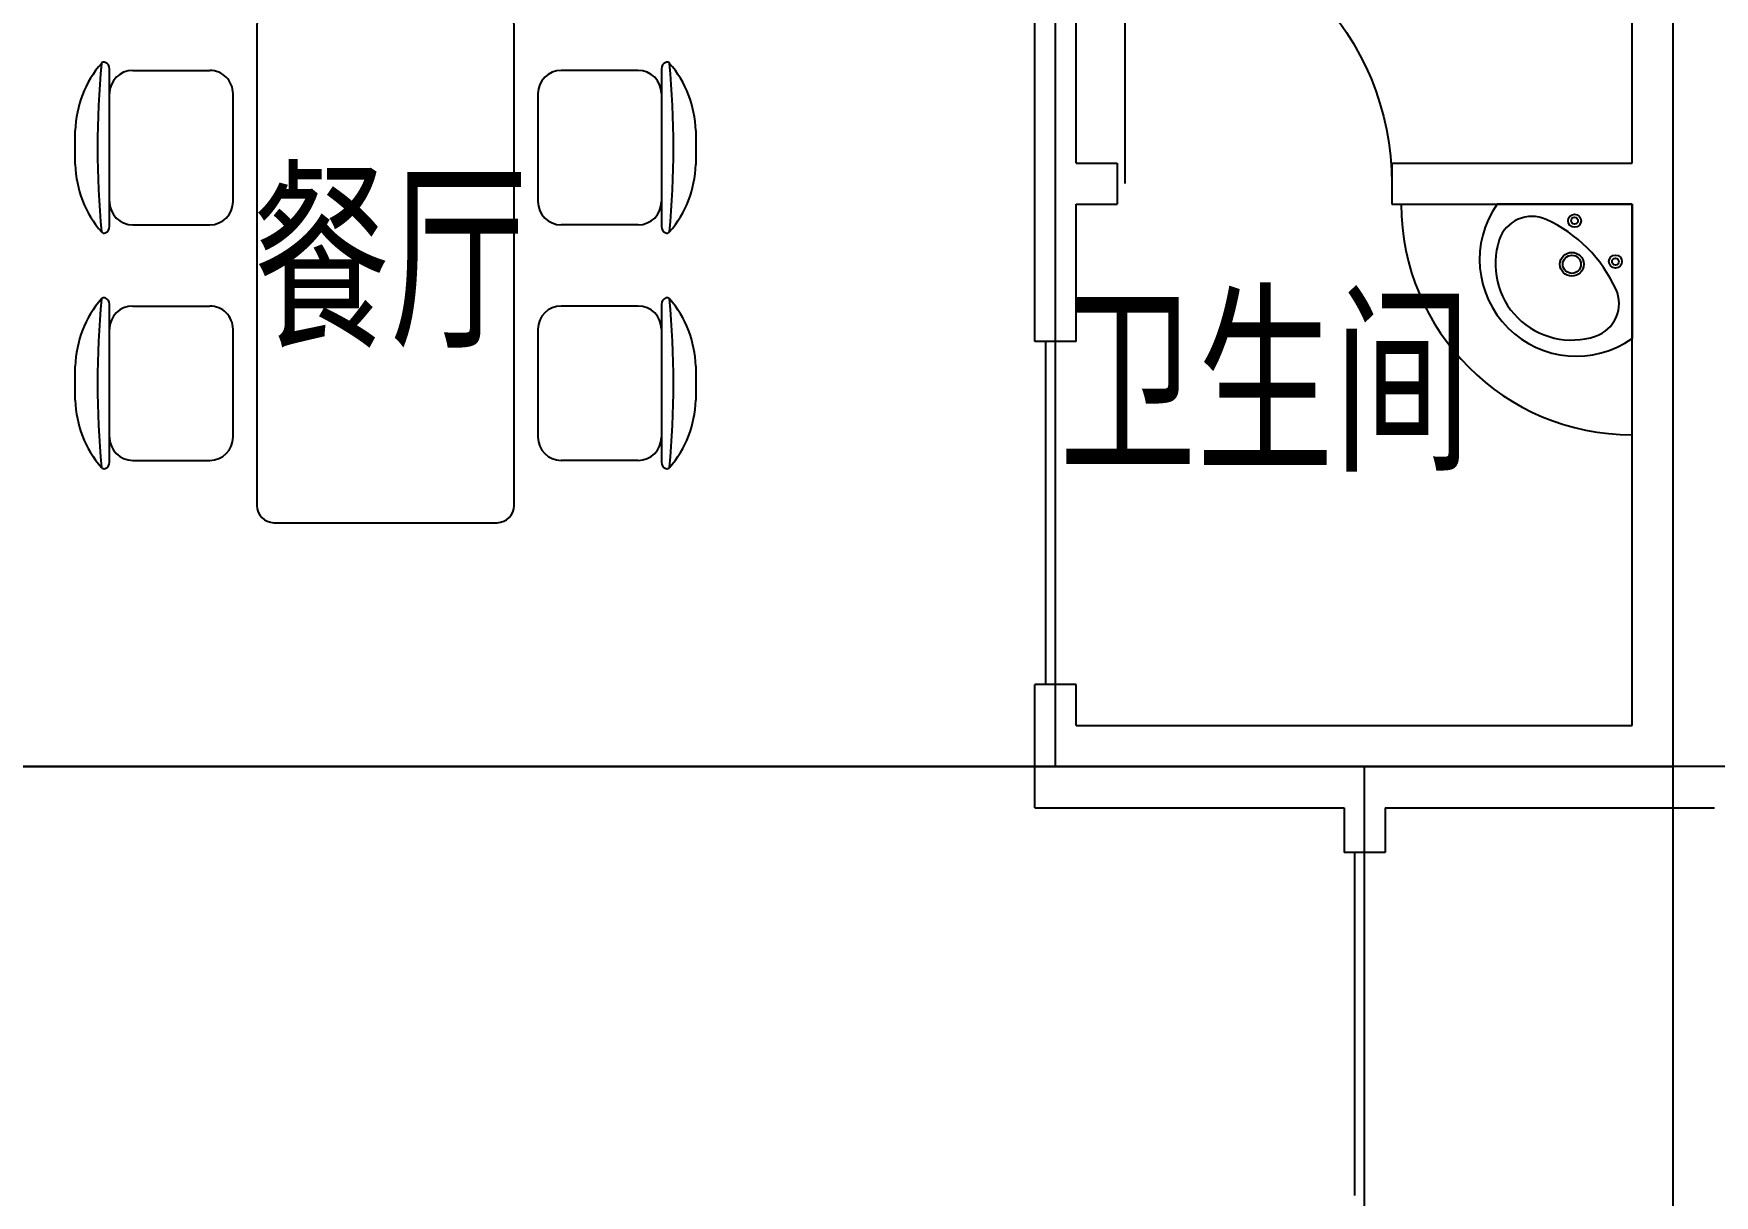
# Model space of a CAD drawing. Header units: millimetres. Extents: x 1488 to 36024, y 746 to 26342.
# Drawn here: x 21178 to 26076, y 14385 to 17773 of the extents above; entities that cross this region are included whole.
import ezdxf

# ---------------------------------------------------------------- set-up
doc = ezdxf.new("R2010")
doc.units = ezdxf.units.MM
for name, color, linetype in [('DOTE', 1, 'Continuous'), ('PUB_TEXT', 7, 'Continuous'), ('WALL', 255, 'Continuous'), ('WINDOW', 2, 'Continuous')]:
    doc.layers.add(name, color=color, linetype=linetype)
doc.styles.add('_HZTXT', font='txt.shx', dxfattribs={"width": 0.8, "bigfont": 'hztxt.shx'})
doc.styles.get("Standard").update_dxf_attribs({"font": 'arial.ttf'})

# ---------------------------------------------------------------- blocks, each defined once
blk = doc.blocks.new('M_C25MYD')
for p, q in [((-389.0515543375514, 921.1798538984149), (-289.9184200213149, 921.1798538984149)), ((297.7746842311462, 921.1798538984149), (396.9078185473827, 921.1798538984149)), ((-569.484987179434, 821.1798538984149), (-109.484987179434, 821.1798538984149)), ((117.3412513892636, 821.1798538984149), (577.3412513892636, 821.1798538984149)), ((-564.484987179434, 753.6798538984149), (-564.484987179434, 528.6798538984149)), ((-114.484987179434, 753.6798538984149), (-114.484987179434, 528.6798538984149)), ((122.3412513892636, 753.6798538984149), (122.3412513892636, 528.6798538984149)), ((572.3412513892636, 753.6798538984149), (572.3412513892636, 528.6798538984149)), ((-496.984987179434, 461.1798538984149), (-181.984987179434, 461.1798538984149)), ((189.8412513892636, 461.1798538984149), (504.8412513892636, 461.1798538984149)), ((703.9281321049148, 391.9177540961064), (-696.0718678950852, 391.9177540961064)), ((-746.0718678950852, 341.9177540961064), (-746.0718678950852, -308.0822459038936)), ((753.9281321049148, -308.0822459038936), (753.9281321049148, 341.9177540961064)), ((-696.0718678950852, -358.0822459038936), (703.9281321049148, -358.0822459038936)), ((-181.984987179434, -427.3443457062021), (-496.984987179434, -427.3443457062021)), ((504.8412513892636, -427.3443457061985), (189.8412513892636, -427.3443457061985)), ((-564.484987179434, -719.8443457062021), (-564.484987179434, -494.8443457062021)), ((-114.484987179434, -719.8443457062021), (-114.484987179434, -494.8443457062021)), ((122.3412513892636, -719.8443457061985), (122.3412513892636, -494.8443457061985)), ((572.3412513892636, -719.8443457061985), (572.3412513892636, -494.8443457061985)), ((-109.484987179434, -787.3443457062021), (-569.484987179434, -787.3443457062021)), ((577.3412513892636, -787.3443457061985), (117.3412513892636, -787.3443457061985)), ((-289.9184200213167, -887.3443457062021), (-389.0515543375532, -887.3443457062021)), ((396.9078185473809, -887.3443457061985), (297.7746842311444, -887.3443457061985))]:
    blk.add_line(p, q)
for centre, radius, start, end in [((-379.3305752685355, 605.7399825761859), 315.5896225382623, 91.76513784645346, 130.7265433104219), ((-299.6393990903343, 605.7399825761859), 315.5896225382623, 49.27345668957812, 88.23486215354654), ((307.4956633001621, 605.7399825761859), 315.5896225382623, 91.76513784645346, 130.7265433104219), ((387.1868394783633, 605.7399825761859), 315.5896225382623, 49.27345668957812, 88.23486215354654), ((-578.7123879995452, 837.3256258168112), 10, 130.7265433104212, 202.6699912155081), ((-569.484987179434, 841.1798538984149), 20, 202.6699912155095, 270), ((-339.484987179434, -1856.65839682264), 2712.716921149136, 84.80230403154593, 95.19769596845411), ((-109.484987179434, 841.1798538984149), 20, 270, 337.3300087844904), ((-100.2575863593229, 837.3256258168112), 10, 337.3300087844919, 49.27345668957974), ((108.1138505691524, 837.3256258168112), 10, 130.7265433104212, 202.6699912155081), ((117.3412513892636, 841.1798538984149), 20, 202.6699912155095, 270), ((347.3412513892636, -1856.65839682264), 2712.716921149136, 84.80230403154593, 95.19769596845411), ((577.3412513892636, 841.1798538984149), 20, 270, 337.3300087844904), ((586.5686522093747, 837.3256258168112), 10, 337.3300087844919, 49.27345668957974), ((-496.984987179434, 753.6798538984149), 67.5, 90, 180), ((-181.984987179434, 753.6798538984149), 67.5, 5.088887490341627e-14, 90), ((189.8412513892636, 753.6798538984149), 67.5, 90, 180), ((504.8412513892636, 753.6798538984149), 67.5, 5.088887490341627e-14, 90), ((-496.984987179434, 528.6798538984149), 67.5, 180, 270), ((-181.984987179434, 528.6798538984149), 67.5, 270, 360.0000000000001), ((189.8412513892636, 528.6798538984149), 67.5, 180, 270), ((504.8412513892636, 528.6798538984149), 67.5, 270, 360.0000000000001), ((-696.0718678950852, 341.9177540961064), 50, 90, 180), ((703.9281321049148, 341.9177540961064), 50, 0, 90), ((-696.0718678950852, -308.0822459038936), 50, 180, 270), ((703.9281321049148, -308.0822459038936), 50, 270, 360), ((-496.984987179434, -494.8443457062021), 67.5, 90, 180), ((-181.984987179434, -494.8443457062021), 67.5, 0, 90), ((189.8412513892636, -494.8443457061985), 67.5, 90, 180), ((504.8412513892636, -494.8443457061985), 67.5, 0, 90), ((-496.984987179434, -719.8443457062021), 67.5, 180, 270), ((-181.984987179434, -719.8443457062021), 67.5, 270, 360), ((189.8412513892636, -719.8443457061985), 67.5, 180, 270), ((504.8412513892636, -719.8443457061985), 67.5, 270, 360), ((-578.7123879995452, -803.4901176245985), 10, 157.3300087844919, 229.2734566895797), ((-569.484987179434, -807.3443457062021), 20, 90, 157.3300087844904), ((-379.3305752685337, -571.9044743839731), 315.5896225382623, 229.2734566895781, 268.2348621535465), ((-339.484987179434, 1890.493905014853), 2712.716921149136, 264.8023040315459, 275.1976959684541), ((-299.6393990903325, -571.9044743839731), 315.5896225382623, 271.7651378464535, 310.7265433104219), ((-109.484987179434, -807.3443457062021), 20, 22.66999121550958, 90), ((-100.2575863593229, -803.4901176245985), 10, 310.7265433104212, 22.66999121550813), ((108.1138505691524, -803.4901176245949), 10, 157.3300087844919, 229.2734566895797), ((117.3412513892636, -807.3443457061985), 20, 90, 157.3300087844904), ((307.4956633001639, -571.9044743839731), 315.5896225382623, 229.2734566895781, 268.2348621535465), ((347.3412513892636, 1890.493905014857), 2712.716921149136, 264.8023040315459, 275.1976959684541), ((387.1868394783651, -571.9044743839731), 315.5896225382623, 271.7651378464535, 310.7265433104219), ((577.3412513892636, -807.3443457061985), 20, 22.66999121550958, 90), ((586.5686522093747, -803.4901176245949), 10, 310.7265433104212, 22.66999121550813)]:
    blk.add_arc(centre, radius, start, end)
at = {"width": 0.8, "flags": 9}
for tag in ['YSIZE', 'XSIZE']:
    blk.add_attdef(tag, (0, 0), '', height=0.5, dxfattribs=at)
blk = doc.blocks.new('M_A12RWT')
blk.add_line((-0.4999999999997499, 0.02857142857141428), (0.4999999999997498, 0.02857142857141428))
blk = doc.blocks.new('M_E12')
at = {"color": 7}
for q in [(0, -393.3270094712622), (391.5542605852904, 0)]:
    blk.add_line((0, 0), q, dxfattribs=at)
for centre, radius in [((167.5011180213279, -48.2963522400529), 19.03650056700157), ((167.5011180213279, -48.2963522400529), 10), ((175.2895608912891, -175.2895608912891), 34.63327243823709), ((48.29635224005293, -167.501118021328), 19.03650056700157), ((48.29635224005293, -167.501118021328), 10), ((175.2895608912891, -175.2895608912891), 26.46292977506436)]:
    blk.add_circle(centre, radius, dxfattribs=at)
for centre, radius, start, end in [((161.4725288212489, -162.5135162009967), 281.6882074911052, 235.0241292767166, 35.2346891215843), ((417.8041300299706, -419.8508170816781), 409.7218414640671, 114.3842607476562, 155.6157392523438), ((289.9341521380411, -137.7570599125232), 100, 18.43488919419074, 114.3842607476562), ((174.2662173654353, -176.3129044171429), 221.9246664134217, 251.5651108058093, 18.43488919419072), ((135.7103728608158, -291.9808391897485), 100, 155.6157392523438, 251.5651108058093)]:
    blk.add_arc(centre, radius, start, end, dxfattribs=at)
at = {"width": 0.8, "flags": 9}
for tag in ['YSIZE', 'XSIZE']:
    blk.add_attdef(tag, (0, 0), '', height=0.5, dxfattribs=at)
blk = doc.blocks.new('M_A2ZXL')
blk.add_line((-0.471674735232727, 0), (-0.471674735232727, -0.9995987591916273))
blk.add_arc((-0.5000000000003999, 0), 1.0000000000008, 271.6231352199475, 360)

msp = doc.modelspace()

# ---------------------------------------------------------------- linework, layer by layer
msp.add_arc((25836.41593358694, 17275.4960773862), 672.5982353916478, 180, 270)
at = {"layer": 'DOTE'}
for p, q in [((24156.41593358694, 15635.49607738617), (24156.41593358694, 19535.49607738617)), ((25956.41593358694, 8135.496077386169), (25956.41593358694, 19535.49607738617)), ((9833.393983671727, 15635.49607738617), (25956.41593358694, 15635.49607738617)), ((27679.43788350216, 15635.49607738617), (11556.41593358694, 15635.49607738617)), ((25057.11549685973, 14135.49607738617), (25057.11549685973, 15635.49607738617))]:
    msp.add_line(p, q, dxfattribs=at)
at = {"layer": 'WALL'}
for p, q in [((24216.41593358694, 17395.4960773862), (24216.41593358694, 19415.49607738617)), ((25836.41593358694, 17395.4960773862), (25836.41593358694, 19415.49607738617)), ((24096.41593358694, 16875.49607738617), (24096.41593358694, 18275.49607738617)), ((24216.41593358694, 17395.4960773862), (24336.41593358694, 17395.4960773862)), ((24336.41593358694, 17395.4960773862), (24336.41593358694, 17275.4960773862)), ((25136.41593358694, 17395.4960773862), (25836.41593358694, 17395.4960773862)), ((25136.41593358694, 17395.4960773862), (25136.41593358694, 17275.4960773862)), ((24216.41593358694, 16875.49607738617), (24216.41593358694, 17275.49607738617)), ((24216.41593358694, 17275.4960773862), (24336.41593358694, 17275.4960773862)), ((25136.41593358694, 17275.4960773862), (25836.41593358694, 17275.4960773862)), ((25836.41593358694, 15755.49607738617), (25836.41593358694, 17275.4960773862)), ((24216.41593358694, 16875.49607738617), (24096.41593358694, 16875.49607738617)), ((24096.41593358694, 15515.49607738617), (24096.41593358694, 15875.49607738617)), ((24216.41593358694, 15875.49607738617), (24096.41593358694, 15875.49607738617)), ((24216.41593358694, 15755.49607738617), (24216.41593358694, 15875.49607738617)), ((24216.41593358694, 15755.49607738617), (25836.41593358694, 15755.49607738617)), ((24096.41593358694, 15515.49607738617), (24997.11549685973, 15515.49607738617)), ((24997.11549685973, 15515.49607738617), (24997.1154968597, 15385.49607738617)), ((25117.11549685973, 15515.49607738617), (26076.41593358694, 15515.49607738617)), ((25117.11549685973, 15515.49607738617), (25117.1154968597, 15385.49607738617)), ((25117.1154968597, 15385.49607738617), (24997.11549685973, 15385.49607738617))]:
    msp.add_line(p, q, dxfattribs=at)

# ---------------------------------------------------------------- block references
for name, p, rotation in [('M_C25MYD', (22220.56460854783, 17092.94880609761), 90), ('M_E12', (25836.41593358694, 17275.4960773862), 270)]:
    msp.add_blockref(name, p, dxfattribs=dict(rotation=rotation))
at = {"layer": 'WINDOW'}
for name, p, xscale, yscale, zscale, rotation in [('M_A2ZXL', (24736.41593358694, 17335.4960773862), -800, 800, 800, 180), ('M_A12RWT', (24156.41593358694, 16375.49607738617), 1000, 1000, 1000, 90), ('M_A12RWT', (25057.1154968597, 14885.49607738617), 1000, 1000, 1000, 90)]:
    msp.add_blockref(name, p, dxfattribs=dict(at, xscale=xscale, yscale=yscale, zscale=zscale, rotation=rotation))

# ---------------------------------------------------------------- texts
at = {"layer": 'PUB_TEXT', "style": '_HZTXT', "width": 0.8}
for s, p in [('餐厅', (21816.90170243801, 16854.94959278475)), ('卫生间', (24167.22906470289, 16495.69662550578))]:
    msp.add_text(s, height=500, dxfattribs=at).set_placement(p)

doc.saveas('drawing.dxf')
